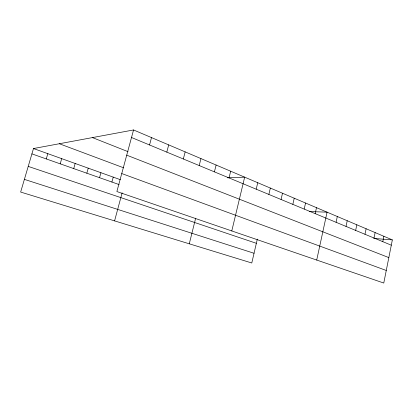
<?xml version="1.0" encoding="UTF-8"?>
<svg xmlns="http://www.w3.org/2000/svg" width="413" height="413" viewBox="0 0 413 413"><rect width="100%" height="100%" fill="white"/><g stroke="black" fill="none" stroke-linecap="round" stroke-linejoin="round"><path stroke-width="0.62" d="M392.35 239.891L383.77 283.039L116.874 191.555L133.549 129.961L392.35 239.891L373.78 238.446M382.789 241.662L383.868 236.288M374.018 238.027L375.128 232.576M364.978 234.279L366.119 228.75M355.65 230.413L356.822 224.801M346.022 226.417L347.225 220.723M336.079 222.297L337.318 216.515M316.709 260.051L327.081 212.168L309.301 211.539M315.186 213.635L316.497 207.672M304.205 209.081L305.553 203.02M292.832 204.368L294.226 198.209M281.062 199.489L282.492 193.227M257.335 239.091L251.78 262.993L20.65 192.06L33.489 148.535L133.549 129.961M268.858 194.43L270.339 188.065M256.21 189.185L257.738 182.711M231.786 230.944L244.661 177.156L227.326 177.776M229.034 177.92L230.666 171.214M214.419 171.86L216.107 165.03M189.278 243.815L195.664 218.193M199.2 165.551L200.95 158.592M183.341 158.979L185.158 151.886M166.806 152.123L168.695 144.891M149.547 144.968L151.504 137.591M114.577 220.888L122.134 192.84M111.902 182.035L113.239 177.12M99.548 177.688L100.922 172.706M86.828 173.207L88.237 168.158M73.721 168.592L75.171 163.476M60.21 163.837L61.702 158.649M46.282 158.933L47.815 153.667M24.393 179.376L254.041 253.272M28.218 166.393L256.359 243.303M31.915 153.879L119.104 184.57M33.489 148.535L120.42 179.696M121.747 173.548L386.269 270.469M59.322 143.739L123.719 167.833M126.724 155.169L388.829 257.598M92.45 137.591L128.035 151.669M131.51 137.493L391.297 245.188"/></g></svg>
